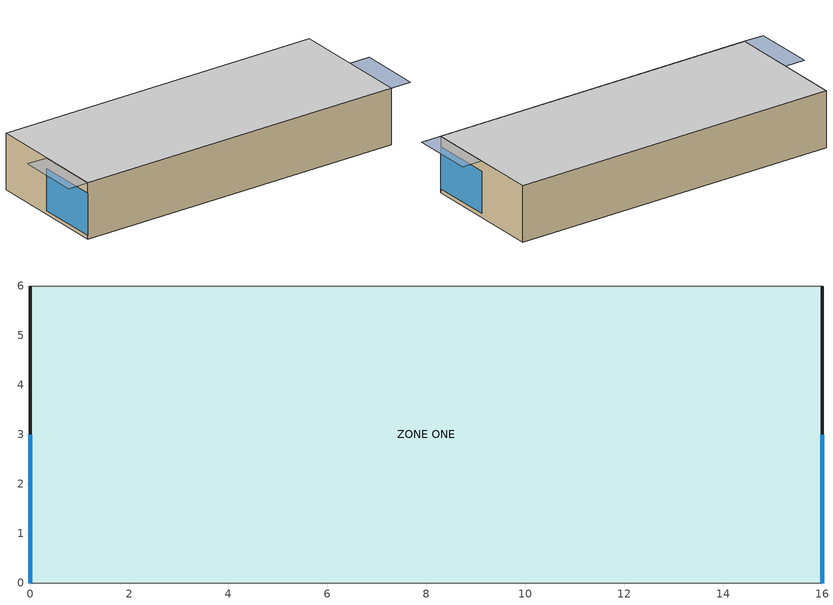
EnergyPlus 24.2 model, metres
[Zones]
ZONE ONE
 floor to ZONE ONE (HWFLOOR): 0,0 0,6 16,6 16,0 z0
 wall outside (HWWALL): 16,0 16,6 / 0,6 0,0 z0:2.7
 wall to ZONE ONE (PARWALL): 16,6 0,6 / 0,0 16,0 z0:2.7
 window (DOUBLE PANE WINDOW): 16,0 16,3 / 0,3 0,0 z0.2:2.2
shading: 16,0 17,0 17,3 16,3 z2.7; 0,3 -1,3 -1,0 0,0 z2.7
[Building]
office zone: Loads convergence tolerance value=0.04; Maximum number of warmup days=25; Minimum number of warmup days=6; North axis=0; Solar distribution=FullExteriorWithReflections; Temperature convergence tolerance value=0.4; Terrain=Country
[Site:Location]
CHICAGO ILLINOIS: Elevation=190; Latitude=41.78; Longitude=-87.75; Time zone=-6
[SizingPeriod:DesignDay] Barometric pressure=99063; Day of month=21; Daylight saving time indicator=No; Humidity condition type=WetBulb; Rain indicator=No; Snow indicator=No; Solar model indicator=ASHRAEClearSky
Name | Daily dry bulb temperature range | Day type | Maximum dry bulb temperature | Month | Sky clearness | Wetbulb or dewpoint at maximum dry bulb | Wind direction | Wind speed
CHICAGO_IL_USA Annual Cooling 1% Design Conditions DB/MCWB | 10.7 | SummerDesignDay | 31.5 | 7 | 1 | 23 | 230 | 5.3
CHICAGO_IL_USA Annual Heating 99% Design Conditions DB | 0 | WinterDesignDay | -17.3 | 1 | 0 | -17.3 | 270 | 4.9
[Construction]
Double Pane Window: LoE SPEC SEL CLEAR 6MM, KRYPTON 8MM, CLEAR 3MM
Double Pane Window Shaded: ExtShade, LoE SPEC SEL CLEAR 6MM, KRYPTON 8MM, CLEAR 3MM
HWFLOOR: CONCRETE SLAB180, R-1 INSULATION, CONCRETE SLAB050, CARPET
HWWALL: WOOD SIDING-1, FOAM INSULATION, CONCRETE BLOCK
INTWALL; PARWALL: BRICK120
[Material] Roughness=Rough; Solar absorptance=0.6; Thermal absorptance=0.9; Visible absorptance=0.6
Name | Conductivity | Density | Specific heat | Thickness
BRICK120 | 1 | 2080 | 790 | 0.12
CONCRETE BLOCK | 0.51 | 1400 | 1000 | 0.2
CONCRETE SLAB050 | 1.13 | 1400 | 1000 | 0.05
CONCRETE SLAB180 | 1.13 | 1400 | 1000 | 0.18
FOAM INSULATION | 0.03 | 10 | 1400 | 0.1
[Material:NoMass] Roughness=Rough; Solar absorptance=0.6; Thermal absorptance=0.9; Visible absorptance=0.6
Name | Thermal resistance
CARPET | 0.125
R-1 INSULATION | 1
WOOD SIDING-1 | 0.06
[WindowMaterial:Gas]
KRYPTON 8MM: Gas type=Krypton; Thickness=0.0079
[WindowMaterial:Glazing] Conductivity=0.9; Front side infrared hemispherical emissivity=0.84; Infrared transmittance at normal incidence=0; Optical data type=SpectralAverage
Name | Back side infrared hemispherical emissivity | Back side solar reflectance at normal incidence | Back side visible reflectance at normal incidence | Front side solar reflectance at normal incidence | Front side visible reflectance at normal incidence | Solar transmittance at normal incidence | Thickness | Visible transmittance at normal incidence
CLEAR 3MM | 0.84 | 0.075 | 0.081 | 0.075 | 0.081 | 0.837 | 0.003 | 0.898
LoE SPEC SEL CLEAR 6MM | 0.03 | 0.42 | 0.06 | 0.3 | 0.07 | 0.43 | 0.006 | 0.77
[WindowMaterial:Shade]
ExtShade: Airflow permeability=0; Bottom opening multiplier=0.5; Conductivity=0.1; Infrared hemispherical emissivity=0.1; Infrared transmittance=0.5; Left side opening multiplier=0.5; Right side opening multiplier=0.5; Shade to glass distance=0.05; Solar reflectance=0.1; Solar transmittance=0.5; Thickness=0.02; Top opening multiplier=0.5; Visible reflectance=0.1; Visible transmittance=0.5
[Daylighting:Controls]
ZONE ONE_DaylCtrl: Daylighting reference point name 1=ZONE ONE_DaylRefPt1; Fraction of lights controlled by reference point 1=0.5; Illuminance setpoint at reference point 1=500; Daylighting reference point name 2=ZONE ONE_DaylRefPt2; Fraction of lights controlled by reference point 2=0.5; Illuminance setpoint at reference point 2=500; Daylighting method=SplitFlux; Glare calculation azimuth angle of view direction clockwise from zone y axis=180; Glare calculation daylighting reference point=ZONE ONE_DaylRefPt1; Lighting control type=ContinuousOff; Maximum allowable discomfort glare index=22; Minimum input power fraction for continuous or continuousoff dimming control=0.3; Minimum light output fraction for continuous or continuousoff dimming control=0.2; Probability lighting will be reset when needed in manual stepped control=1; Zone or space=ZONE ONE
[ElectricEquipment]
ROOM ELE EQU: Design level=768; Design level calculation method=EquipmentLevel; End use subcategory=Room Equi; Fraction latent=0; Fraction lost=0; Fraction radiant=0.3; Schedule=Sch Equ; Zone or zonelist or space or spacelist=ZONE ONE
[ExternalInterface]
ExternalInterface 1: Name of external interface=FunctionalMockupUnitImport
[ExternalInterface:FunctionalMockupUnitImport]
ExternalInterface:FunctionalMockupUnitImport 1: Fmu file=..\datasets\FMUs\MoistAir.fmu; Fmu loggingon=0; Fmu timeout=15
[ExternalInterface:FunctionalMockupUnitImport:From:Variable] Fmu file=..\datasets\FMUs\MoistAir.fmu; Fmu instance=Model1
Name | Fmu variable | Output variable index key | Output variable
ExternalInterface:FunctionalMockupUnitImport:From:Variable 1 | TDryBul | Environment | Site Outdoor Air Drybulb Temperature
ExternalInterface:FunctionalMockupUnitImport:From:Variable 2 | TRooMea | ZONE ONE | Zone Mean Air Temperature
ExternalInterface:FunctionalMockupUnitImport:From:Variable 3 | outRelHum | Environment | Site Outdoor Air Relative Humidity
ExternalInterface:FunctionalMockupUnitImport:From:Variable 4 | rooRelHum | ZONE ONE | Zone Air Relative Humidity
[ExternalInterface:FunctionalMockupUnitImport:To:Schedule] Fmu file=..\datasets\FMUs\MoistAir.fmu; Fmu instance=Model1; Initial value=0
Name | Fmu variable
FMU_OthEquLat_ZoneOne | QLatent
FMU_OthEquSen_ZoneOne | QSensible
[InternalMass]
HALLWAY WALL: Zone or zonelist=ZONE ONE; Construction=INTWALL; Surface area=54.24
[Lights]
ROOM LIGHTS: Design level calculation method=LightingLevel; End use subcategory=GeneralLights; Fraction radiant=0.4; Fraction replaceable=1; Fraction visible=0.2; Lighting level=1632; Return air fraction=0; Schedule=Sch Lig; Watts per floor area=0; Watts per person=0; Zone or zonelist or space or spacelist=ZONE ONE
[OtherEquipment] Design level=1; Design level calculation method=EquipmentLevel; Fraction lost=0; Fraction radiant=0; Fuel type=None; Zone or zonelist or space or spacelist=ZONE ONE
Name | Fraction latent | Schedule
OthEquLat_ZoneOne | 1 | FMU_OthEquLat_ZoneOne
OthEquSen_ZoneOne | 0 | FMU_OthEquSen_ZoneOne
[People]
ROOM PEOPLE: Activity level schedule=Sch Act; Fraction radiant=0.6; Number of people=3.2; Number of people calculation method=People; Number of people schedule=Sch Peo; Sensible heat fraction=Autocalculate; Zone or zonelist or space or spacelist=ZONE ONE
[WindowShadingControl]
WinShadingControl-ZONE ONE: Zone=ZONE ONE; Construction with shading=Double Pane Window Shaded; Daylighting control object=ZONE ONE_DaylCtrl; Fenestration surface name 1=ZONE SUBSURFACE 1 EAST WINDOW; Fenestration surface name 2=ZONE SUBSURFACE 2 WEST WINDOW; Glare control is active=Yes; Multiple surface control type=Sequential; Schedule=Sch Summer; Setpoint=200; Shading control is scheduled=Yes; Shading control type=OnIfHighSolarOnWindow; Shading type=ExteriorShade; Type of slat angle control for blinds=FixedSlatAngle
[Zone]
ZONE ONE: Ceiling height=2.7; Multiplier=1; Type=1; Volume=259.2
[ZoneInfiltration:DesignFlowRate]
INFILTRATION 1: Constant term coefficient=1; Design flow rate=0.036; Design flow rate calculation method=Flow/Zone; Schedule=Sch 1; Temperature term coefficient=0; Velocity squared term coefficient=0; Velocity term coefficient=0; Zone or zonelist or space or spacelist=ZONE ONE
[Schedule:Day:Hourly]
Day Sch 0: 0, 0, 0, 0, 0, 0, 0, 0, 0, 0, 0, 0, 0, 0, 0, 0, 0, 0, 0, 0, 0, 0, 0, 0
Day Sch 1: 1, 1, 1, 1, 1, 1, 1, 1, 1, 1, 1, 1, 1, 1, 1, 1, 1, 1, 1, 1, 1, 1, 1, 1
Day Sch Act: 130, 130, 130, 130, 130, 130, 130, 130, 130, 130, 130, 130, 130, 130, 130, 130, 130, 130, 130, 130, 130, 130, 130, 130
Day Sch Equ WD: 0.17, 0.17, 0.17, 0.17, 0.17, 0.17, 0.17, 1, 1, 1, 1, 1, 1, 1, 1, 1, 1, 0.17, 0.17, 0.17, 0.17, 0.17, 0.17, 0.17
Day Sch Equ WEH: 0.17, 0.17, 0.17, 0.17, 0.17, 0.17, 0.17, 0.17, 0.17, 0.17, 0.17, 0.17, 0.17, 0.17, 0.17, 0.17, 0.17, 0.17, 0.17, 0.17, 0.17, 0.17, 0.17, 0.17
Day Sch Lig WD: 0.2, 0.2, 0.2, 0.2, 0.2, 0.2, 0.9, 0.9, 0.9, 0.9, 0.9, 0.9, 0.9, 0.9, 0.9, 0.9, 0.9, 0.2, 0.2, 0.2, 0.2, 0.2, 0.2, 0.2
Day Sch Lig WEH: 0.2, 0.2, 0.2, 0.2, 0.2, 0.2, 0.2, 0.2, 0.2, 0.2, 0.2, 0.2, 0.2, 0.2, 0.2, 0.2, 0.2, 0.2, 0.2, 0.2, 0.2, 0.2, 0.2, 0.2
Day Sch Peo WD: 0, 0, 0, 0, 0, 0, 0.33, 0.67, 1, 1, 1, 1, 1, 1, 1, 1, 1, 0.5, 0, 0, 0, 0, 0, 0
Day Sch Peo WEH: 0, 0, 0, 0, 0, 0, 0, 0.07, 0.13, 0.2, 0.2, 0.1, 0, 0, 0, 0, 0, 0, 0, 0, 0, 0, 0, 0
[Schedule:Week:Daily]
Wee Sch Act: Day Sch Act, Day Sch Act, Day Sch Act, Day Sch Act, Day Sch Act, Day Sch Act, Day Sch Act, Day Sch Act, Day Sch Act, Day Sch Act, Day Sch Act, Day Sch Act
Week Sch 0: Day Sch 0, Day Sch 0, Day Sch 0, Day Sch 0, Day Sch 0, Day Sch 0, Day Sch 0, Day Sch 0, Day Sch 0, Day Sch 0, Day Sch 0, Day Sch 0
Week Sch 1: Day Sch 1, Day Sch 1, Day Sch 1, Day Sch 1, Day Sch 1, Day Sch 1, Day Sch 1, Day Sch 1, Day Sch 1, Day Sch 1, Day Sch 1, Day Sch 1
Week Sch Equ: Day Sch Equ WEH, Day Sch Equ WD, Day Sch Equ WD, Day Sch Equ WD, Day Sch Equ WD, Day Sch Equ WD, Day Sch Equ WEH, Day Sch Equ WEH, Day Sch Equ WD, Day Sch Equ WEH, Day Sch Equ WD, Day Sch Equ WD
Week Sch Lig: Day Sch Lig WEH, Day Sch Lig WD, Day Sch Lig WD, Day Sch Lig WD, Day Sch Lig WD, Day Sch Lig WD, Day Sch Lig WEH, Day Sch Lig WEH, Day Sch Lig WD, Day Sch Lig WEH, Day Sch Lig WD, Day Sch Lig WD
Week Sch Peo: Day Sch Peo WEH, Day Sch Peo WD, Day Sch Peo WD, Day Sch Peo WD, Day Sch Peo WD, Day Sch Peo WD, Day Sch Peo WEH, Day Sch Peo WEH, Day Sch Peo WD, Day Sch Peo WEH, Day Sch Peo WD, Day Sch Peo WD
[Schedule:Year]
Sch 1: Week Sch 1, 1, 1, 12, 31
Sch Act: Wee Sch Act, 1, 1, 12, 31
Sch Equ: Week Sch Equ, 1, 1, 12, 31
Sch Lig: Week Sch Lig, 1, 1, 12, 31
Sch Peo: Week Sch Peo, 1, 1, 12, 31
Sch Summer: Week Sch 0, 1, 1, 4, 30, Week Sch 1, 5, 1, 9, 30, Week Sch 0, 10, 1, 12, 31
